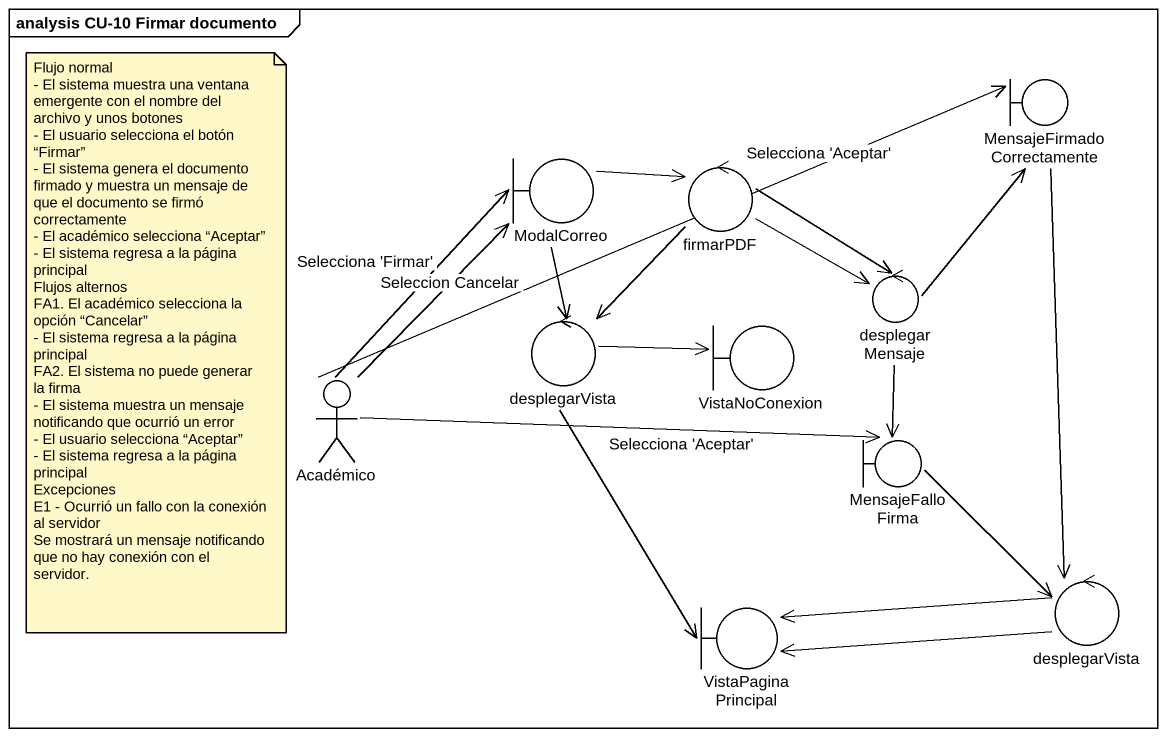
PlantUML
@startuml
mainframe analysis CU-10 Firmar documento
boundary MensajeFirmadoCorrectamente
boundary ModalCorreo
control firmarPDF
control desplegarMensaje
control desplegarVista
boundary VistaNoConexion
actor Académico
boundary MensajeFalloFirma
boundary VistaPaginaPrincipal
control "desplegarVista" as desplegarVista_2
MensajeFirmadoCorrectamente --> desplegarVista_2
ModalCorreo -right-> firmarPDF
ModalCorreo --> desplegarVista
firmarPDF --> desplegarMensaje
firmarPDF --> desplegarMensaje
firmarPDF --> desplegarVista
desplegarMensaje -up-> MensajeFirmadoCorrectamente
desplegarMensaje --> MensajeFalloFirma
desplegarVista -right-> VistaNoConexion
desplegarVista --> VistaPaginaPrincipal
Académico -right-> MensajeFirmadoCorrectamente : Selecciona 'Aceptar'
Académico -up-> ModalCorreo : Selecciona 'Firmar'
Académico -up-> ModalCorreo : Seleccion Cancelar
Académico -right-> MensajeFalloFirma : Selecciona 'Aceptar'
MensajeFalloFirma --> desplegarVista_2
desplegarVista_2 -left-> VistaPaginaPrincipal
desplegarVista_2 -left-> VistaPaginaPrincipal
note as N1
  Flujo normal
  - El sistema muestra una ventana emergente con el nombre del archivo y unos botones
  - El usuario selecciona el botón “Firmar”
  - El sistema genera el documento firmado y muestra un mensaje de que el documento se firmó correctamente
  - El académico selecciona “Aceptar”
  - El sistema regresa a la página principal
  Flujos alternos
  FA1. El académico selecciona la opción “Cancelar”
  - El sistema regresa a la página principal
  FA2. El sistema no puede generar la firma
  - El sistema muestra un mensaje notificando que ocurrió un error
  - El usuario selecciona “Aceptar”
  - El sistema regresa a la página principal
  Excepciones
  E1 - Ocurrió un fallo con la conexión al servidor
  Se mostrará un mensaje notificando que no hay conexión con el servidor.
end note
@enduml
